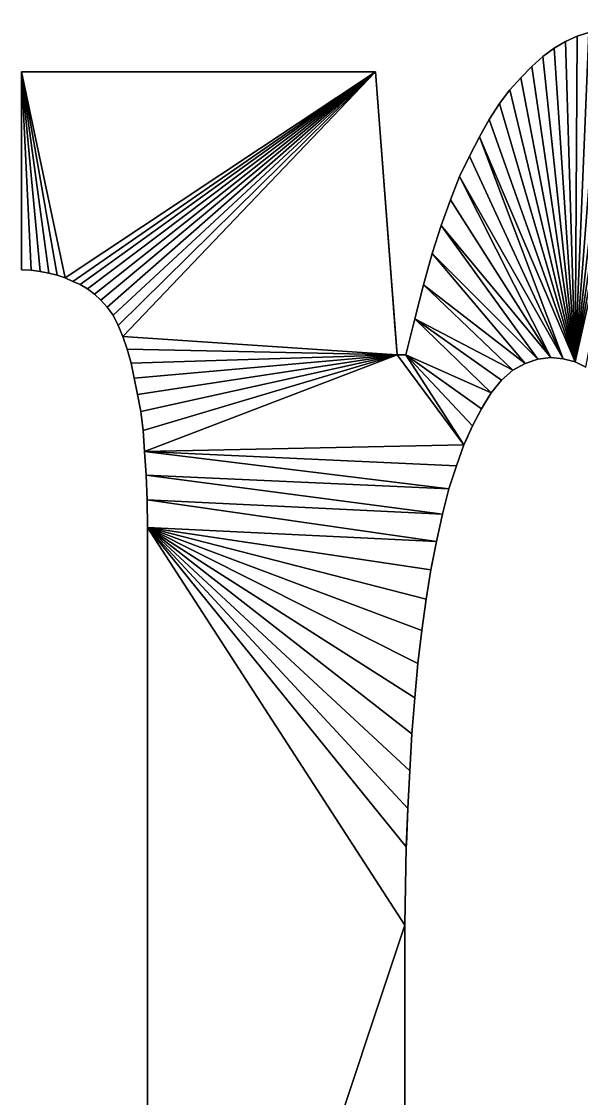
# Model space of a CAD drawing. Extents: x -29.1 to 29.1, y -25 to 25.
# Drawn here: x 9.585 to 10.995, y -11.904 to -9.189 of the extents above; entities that cross this region are included whole.
import ezdxf

# ---------------------------------------------------------------- set-up
doc = ezdxf.new("R2010")
doc.units = 0
doc.header["$MEASUREMENT"] = 0
doc.layers.add('ConstrLine', color=7, linetype='Continuous')
doc.layers.add('ObjLayer', color=2, linetype='Continuous')

msp = doc.modelspace()

# ---------------------------------------------------------------- linework, layer by layer
at = {"layer": 'ConstrLine'}
for points in [[(11.139, -9.191, 5), (10.979, -10.047, 5), (11.172, -9.189, 5)], [(11.006, -10.06, 5), (11.172, -9.189, 5), (10.979, -10.047, 5)], [(11.107, -9.195, 5), (10.979, -10.047, 5), (11.139, -9.191, 5)], [(11.076, -9.201, 5), (10.979, -10.047, 5), (11.107, -9.195, 5)], [(11.045, -9.208, 5), (10.979, -10.047, 5), (11.076, -9.201, 5)], [(10.984, -9.226, 5), (10.955, -9.239, 5), (10.979, -10.047, 5)], [(10.955, -9.239, 4), (10.955, -9.239, 5), (10.984, -9.226, 5)], [(10.955, -9.239, 4), (10.984, -9.226, 5), (10.984, -9.226, 4)], [(11.045, -9.208, 5), (11.014, -9.217, 5), (10.979, -10.047, 5)], [(11.014, -9.217, 5), (10.984, -9.226, 5), (10.979, -10.047, 5)], [(10.984, -9.226, 4), (10.984, -9.226, 5), (11.014, -9.217, 5)], [(10.984, -9.226, 4), (11.014, -9.217, 5), (11.014, -9.217, 4)], [(10.926, -9.256, 5), (10.898, -9.277, 5), (10.979, -10.047, 5)], [(10.898, -9.277, 4), (10.898, -9.277, 5), (10.926, -9.256, 5)], [(10.898, -9.277, 4), (10.926, -9.256, 5), (10.926, -9.256, 4)], [(10.955, -9.239, 5), (10.926, -9.256, 5), (10.979, -10.047, 5)], [(10.926, -9.256, 4), (10.926, -9.256, 5), (10.955, -9.239, 5)], [(10.926, -9.256, 4), (10.955, -9.239, 5), (10.955, -9.239, 4)], [(10.898, -9.277, 5), (10.87, -9.302, 5), (10.979, -10.047, 5)], [(10.87, -9.302, 4), (10.87, -9.302, 5), (10.898, -9.277, 5)], [(10.87, -9.302, 4), (10.898, -9.277, 5), (10.898, -9.277, 4)], [(10.87, -9.302, 5), (10.842, -9.331, 5), (10.979, -10.047, 5)], [(10.87, -9.302, 4), (10.842, -9.331, 4), (10.842, -9.331, 5)], [(10.87, -9.302, 4), (10.842, -9.331, 5), (10.87, -9.302, 5)], [(9.695, -9.835, 5), (9.585, -9.316, 5), (9.675, -9.828, 5)], [(9.632, -9.819, 5), (9.585, -9.316, 5), (9.609, -9.816, 5)], [(9.585, -9.815, 5), (9.609, -9.816, 5), (9.585, -9.316, 5)], [(9.632, -9.819, 5), (9.654, -9.823, 5), (9.585, -9.316, 5)], [(9.654, -9.823, 5), (9.675, -9.828, 5), (9.585, -9.316, 5)], [(9.585, -9.316, 5), (9.695, -9.835, 5), (10.476, -9.316, 5)], [(9.585, -9.316, 4), (9.585, -9.815, 4), (9.585, -9.815, 5)], [(9.585, -9.316, 4), (9.585, -9.815, 5), (9.585, -9.316, 5)], [(10.476, -9.316, 4), (9.585, -9.316, 4), (10.476, -9.316, 5)], [(9.585, -9.316, 5), (10.476, -9.316, 5), (9.585, -9.316, 4)], [(9.714, -9.844, 5), (10.476, -9.316, 5), (9.695, -9.835, 5)], [(9.733, -9.852, 5), (10.476, -9.316, 5), (9.714, -9.844, 5)], [(9.751, -9.863, 5), (10.476, -9.316, 5), (9.733, -9.852, 5)], [(9.769, -9.876, 5), (10.476, -9.316, 5), (9.751, -9.863, 5)], [(9.785, -9.891, 5), (10.476, -9.316, 5), (9.769, -9.876, 5)], [(9.785, -9.891, 5), (9.801, -9.909, 5), (10.476, -9.316, 5)], [(9.801, -9.909, 5), (9.816, -9.929, 5), (10.476, -9.316, 5)], [(9.816, -9.929, 5), (9.828, -9.955, 5), (10.476, -9.316, 5)], [(9.828, -9.955, 5), (9.84, -9.983, 5), (10.476, -9.316, 5)], [(10.476, -9.316, 5), (9.84, -9.983, 5), (10.531, -10.029, 5)], [(10.476, -9.316, 4), (10.476, -9.316, 5), (10.5185, -9.8664, 4)], [(10.476, -9.316, 5), (10.531, -10.029, 5), (10.5185, -9.8664, 4)], [(10.842, -9.331, 5), (10.815, -9.361, 5), (10.979, -10.047, 5)], [(10.842, -9.331, 4), (10.815, -9.361, 4), (10.815, -9.361, 5)], [(10.842, -9.331, 4), (10.815, -9.361, 5), (10.842, -9.331, 5)], [(10.815, -9.361, 5), (10.789, -9.396, 5), (10.979, -10.047, 5)], [(10.815, -9.361, 4), (10.789, -9.396, 4), (10.789, -9.396, 5)], [(10.815, -9.361, 4), (10.789, -9.396, 5), (10.815, -9.361, 5)], [(10.789, -9.396, 5), (10.763, -9.436, 5), (10.979, -10.047, 5)], [(10.789, -9.396, 4), (10.763, -9.436, 4), (10.763, -9.436, 5)], [(10.789, -9.396, 4), (10.763, -9.436, 5), (10.789, -9.396, 5)], [(10.763, -9.436, 5), (10.738, -9.48, 5), (10.979, -10.047, 5)], [(10.752, -9.4554, 4), (10.738, -9.48, 5), (10.763, -9.436, 5)], [(10.763, -9.436, 4), (10.752, -9.4554, 4), (10.763, -9.436, 5)], [(10.752, -9.4554, 4), (10.738, -9.48, 4), (10.738, -9.48, 5)], [(10.738, -9.48, 5), (10.713, -9.528, 5), (10.949, -10.039, 5)], [(10.738, -9.48, 4), (10.713, -9.528, 4), (10.713, -9.528, 5)], [(10.738, -9.48, 4), (10.713, -9.528, 5), (10.738, -9.48, 5)], [(10.949, -10.039, 5), (10.979, -10.047, 5), (10.738, -9.48, 5)], [(10.713, -9.528, 5), (10.688, -9.58, 5), (10.949, -10.039, 5)], [(10.713, -9.528, 4), (10.688, -9.58, 4), (10.688, -9.58, 5)], [(10.713, -9.528, 4), (10.688, -9.58, 5), (10.713, -9.528, 5)], [(10.688, -9.58, 5), (10.665, -9.638, 5), (10.918, -10.036, 5)], [(10.688, -9.58, 4), (10.665, -9.638, 4), (10.665, -9.638, 5)], [(10.688, -9.58, 4), (10.665, -9.638, 5), (10.688, -9.58, 5)], [(10.918, -10.036, 5), (10.949, -10.039, 5), (10.688, -9.58, 5)], [(10.665, -9.638, 5), (10.642, -9.703, 5), (10.918, -10.036, 5)], [(10.665, -9.638, 4), (10.642, -9.703, 4), (10.642, -9.703, 5)], [(10.665, -9.638, 4), (10.642, -9.703, 5), (10.665, -9.638, 5)], [(10.642, -9.703, 5), (10.619, -9.774, 5), (10.885, -10.04, 5)], [(10.642, -9.703, 4), (10.619, -9.774, 4), (10.619, -9.774, 5)], [(10.642, -9.703, 4), (10.619, -9.774, 5), (10.642, -9.703, 5)], [(10.885, -10.04, 5), (10.918, -10.036, 5), (10.642, -9.703, 5)], [(10.619, -9.774, 5), (10.597, -9.853, 5), (10.853, -10.051, 5)], [(10.619, -9.774, 4), (10.597, -9.853, 4), (10.597, -9.853, 5)], [(10.619, -9.774, 4), (10.597, -9.853, 5), (10.619, -9.774, 5)], [(10.853, -10.051, 5), (10.885, -10.04, 5), (10.619, -9.774, 5)], [(9.585, -9.815, 4), (9.609, -9.816, 4), (9.609, -9.816, 5)], [(9.585, -9.815, 4), (9.609, -9.816, 5), (9.585, -9.815, 5)], [(9.609, -9.816, 4), (9.632, -9.819, 4), (9.632, -9.819, 5)], [(9.609, -9.816, 4), (9.632, -9.819, 5), (9.609, -9.816, 5)], [(9.632, -9.819, 4), (9.654, -9.823, 4), (9.654, -9.823, 5)], [(9.632, -9.819, 4), (9.654, -9.823, 5), (9.632, -9.819, 5)], [(9.654, -9.823, 4), (9.675, -9.828, 4), (9.675, -9.828, 5)], [(9.654, -9.823, 4), (9.675, -9.828, 5), (9.654, -9.823, 5)], [(9.675, -9.828, 4), (9.695, -9.835, 4), (9.695, -9.835, 5)], [(9.675, -9.828, 4), (9.695, -9.835, 5), (9.675, -9.828, 5)], [(9.695, -9.835, 4), (9.714, -9.844, 4), (9.714, -9.844, 5)], [(9.695, -9.835, 4), (9.714, -9.844, 5), (9.695, -9.835, 5)], [(9.714, -9.844, 4), (9.728, -9.8499, 4), (9.714, -9.844, 5)], [(9.728, -9.8499, 4), (9.733, -9.852, 5), (9.714, -9.844, 5)], [(9.728, -9.8499, 4), (9.733, -9.852, 4), (9.733, -9.852, 5)], [(9.733, -9.852, 4), (9.751, -9.863, 4), (9.751, -9.863, 5)], [(9.733, -9.852, 4), (9.751, -9.863, 5), (9.733, -9.852, 5)], [(10.597, -9.853, 5), (10.575, -9.938, 5), (10.822, -10.068, 5)], [(10.597, -9.853, 4), (10.575, -9.938, 4), (10.575, -9.938, 5)], [(10.597, -9.853, 4), (10.575, -9.938, 5), (10.597, -9.853, 5)], [(10.822, -10.068, 5), (10.853, -10.051, 5), (10.597, -9.853, 5)], [(9.751, -9.863, 4), (9.769, -9.876, 4), (9.769, -9.876, 5)], [(9.751, -9.863, 4), (9.769, -9.876, 5), (9.751, -9.863, 5)], [(9.769, -9.876, 4), (9.785, -9.891, 4), (9.785, -9.891, 5)], [(9.769, -9.876, 4), (9.785, -9.891, 5), (9.769, -9.876, 5)], [(10.5208, -9.897, 4), (10.5185, -9.8664, 4), (10.531, -10.029, 5)], [(9.785, -9.891, 4), (9.801, -9.909, 4), (9.801, -9.909, 5)], [(9.785, -9.891, 4), (9.801, -9.909, 5), (9.785, -9.891, 5)], [(10.5229, -9.9235, 4), (10.5208, -9.897, 4), (10.531, -10.029, 5)], [(9.801, -9.909, 4), (9.816, -9.929, 4), (9.816, -9.929, 5)], [(9.801, -9.909, 4), (9.816, -9.929, 5), (9.801, -9.909, 5)], [(9.816, -9.929, 4), (9.828, -9.955, 4), (9.828, -9.955, 5)], [(9.816, -9.929, 4), (9.828, -9.955, 5), (9.816, -9.929, 5)], [(10.5276, -9.9846, 4), (10.5229, -9.9235, 4), (10.531, -10.029, 5)], [(9.828, -9.955, 4), (9.84, -9.983, 4), (9.84, -9.983, 5)], [(9.828, -9.955, 4), (9.84, -9.983, 5), (9.828, -9.955, 5)], [(10.575, -9.938, 5), (10.553, -10.029, 5), (10.768, -10.125, 5)], [(10.575, -9.938, 4), (10.553, -10.029, 4), (10.553, -10.029, 5)], [(10.575, -9.938, 4), (10.553, -10.029, 5), (10.575, -9.938, 5)], [(10.794, -10.093, 5), (10.822, -10.068, 5), (10.575, -9.938, 5)], [(10.768, -10.125, 5), (10.794, -10.093, 5), (10.575, -9.938, 5)], [(9.851, -10.015, 5), (10.531, -10.029, 5), (9.84, -9.983, 5)], [(9.84, -9.983, 4), (9.851, -10.015, 4), (9.851, -10.015, 5)], [(9.84, -9.983, 4), (9.851, -10.015, 5), (9.84, -9.983, 5)], [(10.5302, -10.0189, 4), (10.5276, -9.9846, 4), (10.531, -10.029, 5)], [(9.861, -10.05, 5), (10.531, -10.029, 5), (9.851, -10.015, 5)], [(9.851, -10.015, 4), (9.861, -10.05, 4), (9.861, -10.05, 5)], [(9.851, -10.015, 4), (9.861, -10.05, 5), (9.851, -10.015, 5)], [(9.869, -10.088, 5), (10.531, -10.029, 5), (9.861, -10.05, 5)], [(9.877, -10.129, 5), (10.531, -10.029, 5), (9.869, -10.088, 5)], [(9.885, -10.172, 5), (10.531, -10.029, 5), (9.877, -10.129, 5)], [(9.891, -10.22, 5), (10.531, -10.029, 5), (9.885, -10.172, 5)], [(9.895, -10.273, 5), (10.531, -10.029, 5), (9.891, -10.22, 5)], [(10.531, -10.029, 5), (9.895, -10.273, 5), (10.699, -10.256, 5)], [(10.531, -10.029, 4), (10.5302, -10.0189, 4), (10.531, -10.029, 5)], [(10.553, -10.029, 5), (10.531, -10.029, 5), (10.699, -10.256, 5)], [(10.531, -10.029, 4), (10.531, -10.029, 5), (10.553, -10.029, 5)], [(10.553, -10.029, 5), (10.553, -10.029, 4), (10.531, -10.029, 4)], [(10.743, -10.165, 5), (10.768, -10.125, 5), (10.553, -10.029, 5)], [(10.721, -10.208, 5), (10.743, -10.165, 5), (10.553, -10.029, 5)], [(10.553, -10.029, 5), (10.699, -10.256, 5), (10.721, -10.208, 5)], [(10.853, -10.051, 4), (10.885, -10.04, 4), (10.885, -10.04, 5)], [(10.853, -10.051, 4), (10.885, -10.04, 5), (10.853, -10.051, 5)], [(10.885, -10.04, 4), (10.918, -10.036, 4), (10.918, -10.036, 5)], [(10.885, -10.04, 4), (10.918, -10.036, 5), (10.885, -10.04, 5)], [(10.918, -10.036, 4), (10.949, -10.039, 4), (10.949, -10.039, 5)], [(10.918, -10.036, 4), (10.949, -10.039, 5), (10.918, -10.036, 5)], [(10.949, -10.039, 4), (10.979, -10.047, 4), (10.979, -10.047, 5)], [(10.949, -10.039, 4), (10.979, -10.047, 5), (10.949, -10.039, 5)], [(9.861, -10.05, 4), (9.869, -10.088, 4), (9.869, -10.088, 5)], [(9.861, -10.05, 4), (9.869, -10.088, 5), (9.861, -10.05, 5)], [(10.794, -10.093, 4), (10.822, -10.068, 4), (10.822, -10.068, 5)], [(10.794, -10.093, 4), (10.822, -10.068, 5), (10.794, -10.093, 5)], [(10.822, -10.068, 4), (10.853, -10.051, 4), (10.853, -10.051, 5)], [(10.822, -10.068, 4), (10.853, -10.051, 5), (10.822, -10.068, 5)], [(10.979, -10.047, 4), (11.006, -10.06, 4), (11.006, -10.06, 5)], [(10.979, -10.047, 4), (11.006, -10.06, 5), (10.979, -10.047, 5)], [(9.869, -10.088, 4), (9.877, -10.129, 4), (9.877, -10.129, 5)], [(9.869, -10.088, 4), (9.877, -10.129, 5), (9.869, -10.088, 5)], [(10.794, -10.093, 4), (10.794, -10.093, 5), (10.768, -10.125, 5)], [(10.794, -10.093, 4), (10.768, -10.125, 5), (10.768, -10.125, 4)], [(10.743, -10.165, 5), (10.752, -10.1506, 4), (10.768, -10.125, 5)], [(10.768, -10.125, 4), (10.768, -10.125, 5), (10.752, -10.1506, 4)], [(9.877, -10.129, 4), (9.885, -10.172, 4), (9.885, -10.172, 5)], [(9.877, -10.129, 4), (9.885, -10.172, 5), (9.877, -10.129, 5)], [(10.743, -10.165, 5), (10.743, -10.165, 4), (10.752, -10.1506, 4)], [(9.885, -10.172, 4), (9.891, -10.22, 4), (9.891, -10.22, 5)], [(9.885, -10.172, 4), (9.891, -10.22, 5), (9.885, -10.172, 5)], [(10.743, -10.165, 4), (10.743, -10.165, 5), (10.721, -10.208, 5)], [(10.743, -10.165, 4), (10.721, -10.208, 5), (10.721, -10.208, 4)], [(9.891, -10.22, 4), (9.895, -10.273, 5), (9.891, -10.22, 5)], [(9.891, -10.22, 4), (9.895, -10.273, 4), (9.895, -10.273, 5)], [(10.721, -10.208, 5), (10.699, -10.256, 5), (10.7063, -10.24, 4)], [(10.721, -10.208, 4), (10.721, -10.208, 5), (10.7063, -10.24, 4)], [(10.699, -10.256, 5), (9.895, -10.273, 5), (10.68, -10.309, 5)], [(10.699, -10.256, 4), (10.699, -10.256, 5), (10.68, -10.309, 5)], [(10.699, -10.256, 4), (10.68, -10.309, 5), (10.68, -10.309, 4)], [(10.699, -10.256, 4), (10.7063, -10.24, 4), (10.699, -10.256, 5)], [(9.899, -10.332, 5), (10.661, -10.367, 5), (9.895, -10.273, 5)], [(10.68, -10.309, 5), (9.895, -10.273, 5), (10.661, -10.367, 5)], [(9.895, -10.273, 4), (9.899, -10.332, 4), (9.899, -10.332, 5)], [(9.895, -10.273, 4), (9.899, -10.332, 5), (9.895, -10.273, 5)], [(10.68, -10.309, 4), (10.68, -10.309, 5), (10.661, -10.367, 5)], [(10.68, -10.309, 4), (10.661, -10.367, 5), (10.661, -10.367, 4)], [(9.901, -10.395, 5), (10.645, -10.431, 5), (9.899, -10.332, 5)], [(10.661, -10.367, 5), (9.899, -10.332, 5), (10.645, -10.431, 5)], [(9.899, -10.332, 4), (9.901, -10.395, 4), (9.901, -10.395, 5)], [(9.899, -10.332, 4), (9.901, -10.395, 5), (9.899, -10.332, 5)], [(10.661, -10.367, 4), (10.661, -10.367, 5), (10.645, -10.431, 5)], [(10.661, -10.367, 4), (10.645, -10.431, 5), (10.645, -10.431, 4)], [(10.645, -10.431, 5), (9.901, -10.395, 5), (10.63, -10.5, 5)], [(9.902, -10.464, 5), (10.63, -10.5, 5), (9.901, -10.395, 5)], [(9.901, -10.395, 4), (9.902, -10.464, 4), (9.902, -10.464, 5)], [(9.901, -10.395, 4), (9.902, -10.464, 5), (9.901, -10.395, 5)], [(10.645, -10.431, 4), (10.645, -10.431, 5), (10.63, -10.5, 5)], [(10.645, -10.431, 4), (10.63, -10.5, 5), (10.63, -10.5, 4)], [(10.616, -10.571, 5), (10.63, -10.5, 5), (9.902, -10.464, 5)], [(10.604, -10.645, 5), (10.616, -10.571, 5), (9.902, -10.464, 5)], [(10.583, -10.807, 5), (10.593, -10.724, 5), (9.902, -10.464, 5)], [(10.593, -10.724, 5), (10.604, -10.645, 5), (9.902, -10.464, 5)], [(10.575, -10.894, 5), (10.583, -10.807, 5), (9.902, -10.464, 5)], [(10.568, -10.984, 5), (10.575, -10.894, 5), (9.902, -10.464, 5)], [(10.558, -11.173, 5), (10.563, -11.078, 5), (9.902, -10.464, 5)], [(10.563, -11.078, 5), (10.568, -10.984, 5), (9.902, -10.464, 5)], [(10.558, -11.173, 5), (9.902, -10.464, 5), (10.554, -11.269, 5)], [(9.902, -13.415, 5), (10.55, -11.467, 5), (9.902, -10.464, 5)], [(10.554, -11.269, 5), (9.902, -10.464, 5), (10.55, -11.467, 5)], [(9.902, -10.464, 4), (9.902, -13.415, 5), (9.902, -10.464, 5)], [(9.902, -10.464, 4), (9.902, -13.415, 4), (9.902, -13.415, 5)], [(10.63, -10.5, 4), (10.63, -10.5, 5), (10.616, -10.571, 5)], [(10.63, -10.5, 4), (10.616, -10.571, 5), (10.616, -10.571, 4)], [(10.616, -10.571, 4), (10.616, -10.571, 5), (10.604, -10.645, 5)], [(10.616, -10.571, 4), (10.604, -10.645, 5), (10.604, -10.645, 4)], [(10.604, -10.645, 4), (10.604, -10.645, 5), (10.593, -10.724, 5)], [(10.604, -10.645, 4), (10.593, -10.724, 5), (10.593, -10.724, 4)], [(10.593, -10.724, 4), (10.593, -10.724, 5), (10.583, -10.807, 5)], [(10.593, -10.724, 4), (10.583, -10.807, 5), (10.583, -10.807, 4)], [(10.583, -10.807, 4), (10.583, -10.807, 5), (10.575, -10.894, 5)], [(10.583, -10.807, 4), (10.575, -10.894, 5), (10.575, -10.894, 4)], [(10.575, -10.894, 4), (10.575, -10.894, 5), (10.568, -10.984, 5)], [(10.575, -10.894, 4), (10.568, -10.984, 5), (10.568, -10.984, 4)], [(10.568, -10.984, 4), (10.568, -10.984, 5), (10.563, -11.078, 5)], [(10.568, -10.984, 4), (10.563, -11.078, 5), (10.563, -11.078, 4)], [(10.563, -11.078, 4), (10.563, -11.078, 5), (10.558, -11.173, 5)], [(10.563, -11.078, 4), (10.558, -11.173, 5), (10.558, -11.173, 4)], [(10.558, -11.173, 5), (10.554, -11.269, 5), (10.5542, -11.264, 4)], [(10.558, -11.173, 4), (10.558, -11.173, 5), (10.5542, -11.264, 4)], [(10.554, -11.269, 4), (10.5542, -11.264, 4), (10.554, -11.269, 5)], [(10.554, -11.269, 4), (10.554, -11.269, 5), (10.55, -11.467, 5)], [(10.554, -11.269, 4), (10.55, -11.467, 5), (10.55, -11.467, 4)], [(10.55, -13.519, 5), (10.55, -11.467, 5), (9.902, -13.415, 5)], [(10.55, -13.519, 4), (10.55, -11.467, 4), (10.55, -11.467, 5)], [(10.55, -11.467, 5), (10.55, -13.519, 5), (10.55, -13.519, 4)]]:
    msp.add_3dface(points, dxfattribs=at)
at = {"layer": 'ObjLayer'}
for p, q in [((10.955, -9.239, 5), (10.984, -9.226, 5)), ((10.984, -9.226, 5), (11.014, -9.217, 5)), ((10.898, -9.277, 5), (10.926, -9.256, 5)), ((10.926, -9.256, 5), (10.955, -9.239, 5)), ((10.87, -9.302, 5), (10.898, -9.277, 5)), ((10.842, -9.331, 5), (10.87, -9.302, 5)), ((9.585, -9.316, 5), (10.476, -9.316, 5)), ((9.585, -9.815, 5), (9.585, -9.316, 5)), ((10.476, -9.316, 5), (10.531, -10.029, 5)), ((10.815, -9.361, 5), (10.842, -9.331, 5)), ((10.789, -9.396, 5), (10.815, -9.361, 5)), ((10.763, -9.436, 5), (10.789, -9.396, 5)), ((10.738, -9.48, 5), (10.763, -9.436, 5)), ((10.713, -9.528, 5), (10.738, -9.48, 5)), ((10.688, -9.58, 5), (10.713, -9.528, 5)), ((10.665, -9.638, 5), (10.688, -9.58, 5)), ((10.642, -9.703, 5), (10.665, -9.638, 5)), ((10.619, -9.774, 5), (10.642, -9.703, 5)), ((10.597, -9.853, 5), (10.619, -9.774, 5)), ((9.609, -9.816, 5), (9.585, -9.815, 5)), ((9.632, -9.819, 5), (9.609, -9.816, 5)), ((9.654, -9.823, 5), (9.632, -9.819, 5)), ((9.675, -9.828, 5), (9.654, -9.823, 5)), ((9.695, -9.835, 5), (9.675, -9.828, 5)), ((9.714, -9.844, 5), (9.695, -9.835, 5)), ((9.733, -9.852, 5), (9.714, -9.844, 5)), ((9.751, -9.863, 5), (9.733, -9.852, 5)), ((10.575, -9.938, 5), (10.597, -9.853, 5)), ((9.769, -9.876, 5), (9.751, -9.863, 5)), ((9.785, -9.891, 5), (9.769, -9.876, 5)), ((9.801, -9.909, 5), (9.785, -9.891, 5)), ((9.816, -9.929, 5), (9.801, -9.909, 5)), ((9.828, -9.955, 5), (9.816, -9.929, 5)), ((9.84, -9.983, 5), (9.828, -9.955, 5)), ((10.553, -10.029, 5), (10.575, -9.938, 5)), ((9.851, -10.015, 5), (9.84, -9.983, 5)), ((9.861, -10.05, 5), (9.851, -10.015, 5)), ((10.531, -10.029, 5), (10.553, -10.029, 5)), ((10.885, -10.04, 5), (10.853, -10.051, 5)), ((10.918, -10.036, 5), (10.885, -10.04, 5)), ((10.949, -10.039, 5), (10.918, -10.036, 5)), ((10.979, -10.047, 5), (10.949, -10.039, 5)), ((9.869, -10.088, 5), (9.861, -10.05, 5)), ((10.822, -10.068, 5), (10.794, -10.093, 5)), ((10.853, -10.051, 5), (10.822, -10.068, 5)), ((11.006, -10.06, 5), (10.979, -10.047, 5)), ((9.877, -10.129, 5), (9.869, -10.088, 5)), ((10.794, -10.093, 5), (10.768, -10.125, 5)), ((10.768, -10.125, 5), (10.743, -10.165, 5)), ((9.885, -10.172, 5), (9.877, -10.129, 5)), ((9.891, -10.22, 5), (9.885, -10.172, 5)), ((10.743, -10.165, 5), (10.721, -10.208, 5)), ((9.895, -10.273, 5), (9.891, -10.22, 5)), ((10.721, -10.208, 5), (10.699, -10.256, 5)), ((10.699, -10.256, 5), (10.68, -10.309, 5)), ((9.899, -10.332, 5), (9.895, -10.273, 5)), ((10.68, -10.309, 5), (10.661, -10.367, 5)), ((9.901, -10.395, 5), (9.899, -10.332, 5)), ((10.661, -10.367, 5), (10.645, -10.431, 5)), ((9.902, -10.464, 5), (9.901, -10.395, 5)), ((10.645, -10.431, 5), (10.63, -10.5, 5)), ((9.902, -13.415, 5), (9.902, -10.464, 5)), ((10.63, -10.5, 5), (10.616, -10.571, 5)), ((10.616, -10.571, 5), (10.604, -10.645, 5)), ((10.604, -10.645, 5), (10.593, -10.724, 5)), ((10.593, -10.724, 5), (10.583, -10.807, 5)), ((10.583, -10.807, 5), (10.575, -10.894, 5)), ((10.575, -10.894, 5), (10.568, -10.984, 5)), ((10.568, -10.984, 5), (10.563, -11.078, 5)), ((10.563, -11.078, 5), (10.558, -11.173, 5)), ((10.558, -11.173, 5), (10.554, -11.269, 5)), ((10.554, -11.269, 5), (10.55, -11.467, 5)), ((10.55, -11.467, 5), (10.55, -13.519, 5))]:
    msp.add_line(p, q, dxfattribs=at)

doc.saveas('drawing.dxf')
